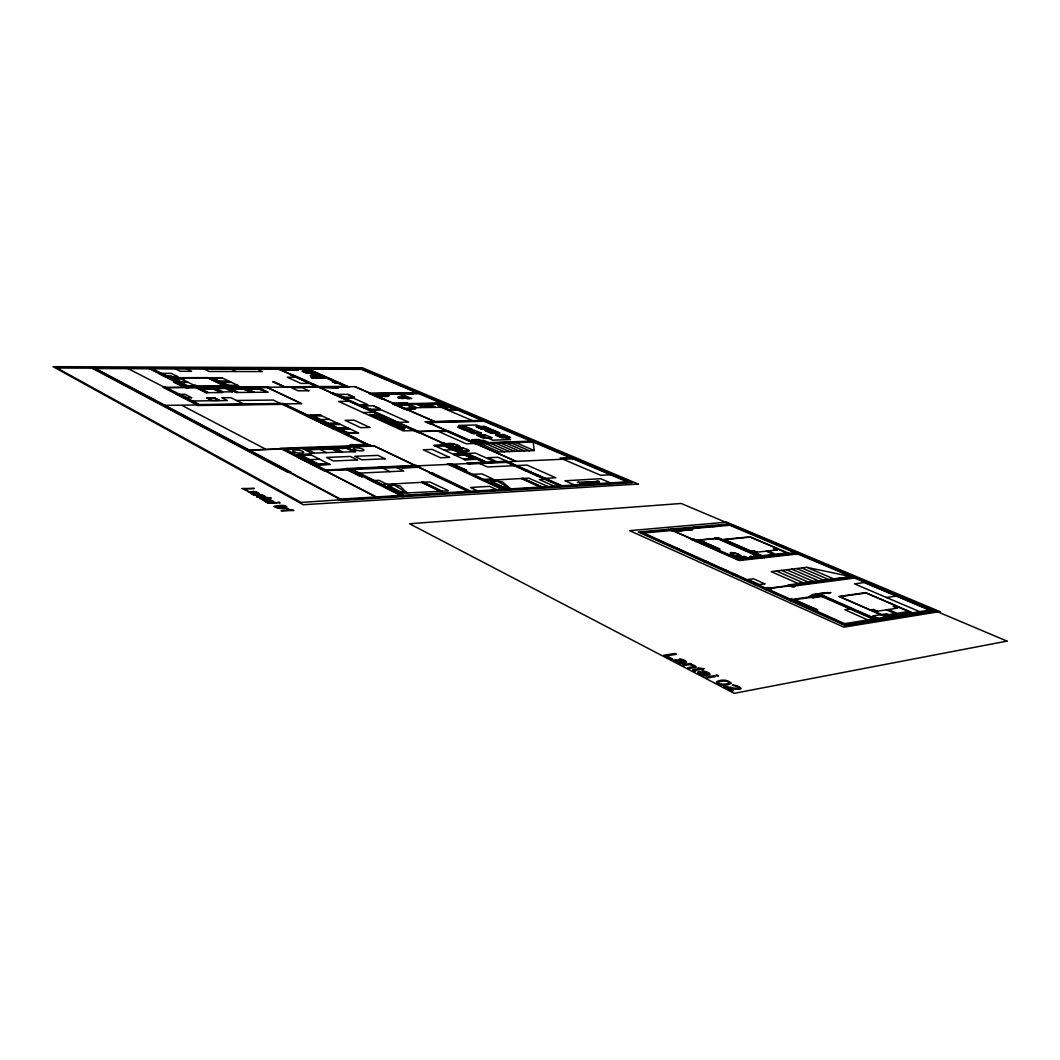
<?xml version="1.0" encoding="UTF-8"?>
<svg xmlns="http://www.w3.org/2000/svg" width="1060" height="1060" viewBox="0 0 1060 1060"><rect width="100%" height="100%" fill="white"/><g stroke="black" fill="none" stroke-linecap="round" stroke-linejoin="round"><path stroke-width="1.5" d="M423.086 405.49L422.41 405.344M718.229 682.388L719.965 681.593A29.733 9.964 13.6 0 1 721.86 681.236L725.742 681.063A2.994 0.994 13.3 0 1 729.147 682.905L727.425 683.7A29.812 9.845 13 0 1 725.53 684.071L721.807 684.256M429.167 406.258L430.042 406.033M429.035 405.529L429.724 405.331M423.019 406.272L423.881 406.391M263.98 500.227L267.372 500.651M249.656 492.092L253.009 492.542A13.754 3.763 7.6 0 0 254.983 493.35L254.493 493.364M273.546 501.579L273.016 501.791A7.433 2.067 7.6 0 1 271.996 501.897L268.193 502.135A15.675 4.412 7.7 0 0 267.319 502.201A3.763 1.06 7.6 0 0 266.391 502.413L265.424 501.87A3.71 1.034 7.6 0 1 266.298 501.711L262.35 499.869L267.319 500.028A8.281 2.305 7.5 0 1 267.955 500.307L268.405 500.505A17.649 4.889 7.8 0 0 270.512 501.406L270.737 501.393M259.09 493.483L258.574 493.655A7.354 2.014 7.5 0 1 257.553 493.761L253.777 493.986A15.502 4.306 7.5 0 0 252.903 494.053A3.723 1.034 7.5 0 0 251.988 494.251L251.035 493.721A3.67 1.02 7.5 0 1 251.909 493.562L248.04 491.76L252.969 491.946A8.188 2.252 7.4 0 1 253.592 492.198L254.042 492.397A17.45 4.77 7.6 0 0 256.109 493.284L256.321 493.271M181.022 378.804L182.479 377.824L207.575 377.797L224.614 386.092L199.333 386.224L193.927 385.244L181.022 378.804L184.427 378.791L182.479 377.824M259.713 498.319L259.925 498.226A8.559 2.385 7.6 0 1 261.489 498.094L266.762 497.365L271.281 498.081L261.688 498.65M262.999 496.358L256.52 496.822L263.079 497.021A7.579 2.094 7.5 0 0 264.046 496.928M275.892 506.574L277.998 506.19A24.168 6.877 7.8 0 1 279.999 506.057L283.722 506.124A2.451 0.689 7.8 0 1 285.75 507.329L283.643 507.714A24.486 6.81 7.6 0 1 281.642 507.846L278.065 507.806A2.544 0.716 7.7 0 1 275.759 506.548M427.511 405.344L428.863 405.37M431.287 406.272L430.466 406.338L431.804 406.218M425.285 406.351L423.589 406.126L424.437 405.98M454.395 454.992L466.267 454.7L475.86 459.046L464.492 459.576M694.923 670.41L700.289 669.443L702.873 670.039L701.362 669.258L704.171 668.78L698.779 667.919L697.705 668.105L698.805 668.674L694.141 669.483A10.428 3.458 13 0 0 692.67 669.814C692.697 671.749 697.467 671.576 694.976 670.728M429.777 405.635L428.916 405.37M422.569 406.073L422.741 406.205M355.524 451.706L345.944 447.413L333.171 447.863L341.943 452.209M383.071 484.433L429.658 481.916L448.168 490.528M341.93 452.236L331.74 447.572L341.134 452.209M348.634 428.346L336.325 428.399L327.831 424.344L339.598 423.987M349.296 428.664L337.504 428.969L346.13 433.089L358.545 432.97L345.785 433.368M448.115 490.886L399.898 493.298M486.659 480.418L528.715 478.126L547.569 486.315M252.942 392.346L244.29 388.092C249.471 382.395 284.517 400.283 258.759 387.695M230.881 382.09L238.712 385.787L226.124 385.893L217.936 381.918L230.444 381.878M478.815 441.344L480.048 441.543M408.1 409.756L407.769 409.743M222.044 377.89L210.41 377.917L217.591 381.401M424.901 405.98L423.722 405.728L425.378 406.073M387.708 485.453L394.36 485.069M683.435 662.023A21.134 6.85 12.7 0 1 680.401 660.725L679.804 660.486A9.911 3.26 12.6 0 0 678.771 660.049L673.511 659.943L679.42 662.778A4.452 1.471 12.7 0 0 678.705 663.096L680.255 663.891A4.518 1.484 12.7 0 1 680.984 663.494A18.841 6.228 12.9 0 1 681.805 663.335L685.449 662.699M389.007 485.679L394.797 485.348M405.675 398.017L404.456 398.216A4.213 0.875 9 0 1 398.282 397.831L397.897 397.672A4.213 0.875 9 0 1 401.978 397.142L404.019 397.301M935.887 611.063L845.429 625.678L638.186 532.001L729.492 523.865M841.918 624.088L932.416 609.606M707.219 674.253L707.139 674.266A21.491 7.022 13.1 0 1 703.919 672.954L703.204 672.649A10.083 3.352 12.9 0 0 702.263 672.265C695.161 669.496 697.387 674.955 703.032 675.074A4.531 1.51 13 0 0 702.316 675.405L703.919 676.24A4.598 1.524 13.1 0 1 704.635 675.829A19.173 6.4 13.2 0 1 705.456 675.644L709.1 674.981A9.037 2.981 13 0 0 709.948 674.783C711.154 672.318 700.355 669.92 703.072 671.881M875.918 610.944L874.049 611.236L883.722 615.462L895.197 613.634L886.451 609.844M897.012 607.672L898.814 607.393L908.46 611.527L897.197 613.316L888.452 609.54M877.521 611.236L897.263 608.162L896.124 605.949L865.887 592.99L840.037 596.661L870.34 609.911L877.521 611.236L873.4 609.434L870.34 609.911M896.124 605.949L893.156 606.399L897.263 608.162M311.441 372.312L309.811 372.272L311.958 372.338M850.067 608.957L844.846 609.752L867.835 619.941M683.528 662.01L683.647 661.983A2.544 0.835 12.6 0 0 684.68 661.572A3.736 1.219 12.6 0 0 679.473 659.572M886.491 597.509L896.23 596.078M813.736 608.705L814.597 608.572M790.68 600.927L795.901 600.159L817.843 610.043L790.8 599.006M824.547 596.17L812.543 597.827L809.164 596.449L813.656 597.707M798.22 601.709L799.081 601.59M787.394 599.443L790.733 598.98L794.033 600.463M809.946 596.303L821.248 594.726L879.137 620.232M823.501 593.057L812.887 594.514L815.246 595.561M823.713 593.017L830.934 592.62L811.152 595.216L815.869 597.389M815.524 594.236L827.661 592.606M410.273 408.325L405.384 408.908L414.977 408.471M319.828 376.38L318.265 376.578A4.995 1.007 8.3 0 1 310.792 376.075L310.315 375.863A5.008 1.02 8.4 0 1 315.522 375.359L317.987 375.558M762.683 588.274L768.447 587.518L771.64 588.962L765.876 589.718M853.817 576.388L788.044 584.974L792.787 587.068L795.053 586.617L793.768 586.061M791.25 586.392L857.01 577.74M754.667 583.716L755.753 583.57M754.932 584.775L757.648 584.431M411.028 408.299L405.688 408.961L406.695 409.359M735.905 575.236L736.991 575.116M806.74 567.338L771.203 571.631L798.154 583.504L851.418 576.719L806.74 567.338L833.889 578.945M308.95 372.06L309.719 372.126M732.42 574.6L735.137 574.268M725.013 570.32L726.1 570.2M725.226 571.34L727.928 571.022M491.151 481.399L497.06 481.068M492.383 481.624L497.537 481.333M461.988 451.03C479.902 452.805 459.152 445.279 455.654 448.168M800.141 553.717L739.098 560.541L690.457 539.01L693.187 538.877L741.708 560.236M703.482 561.522L706.198 561.217M754.746 556.765L753.62 556.275L755.767 556.646L754.574 556.778M749.685 556.818L750.878 556.685M751.752 556.553L750.573 556.407L751.752 556.553A5.618 1.444 12.4 0 0 752.852 557.096L751.5 557.189M753.647 556.381L754.853 556.248M750.612 557.216L751.805 557.083L749.658 556.712L750.771 557.202M706.901 562.144L707.987 562.025M740.662 558.487L746.637 557.825M753.819 556.937L755.131 556.792M736.104 559.216L797.146 552.459M738.25 557.414L744.213 556.765M454.038 443.915L447.36 444.193L452.925 446.697L459.788 446.499M750.639 550.935L753.673 550.617L757.224 552.141L776.847 550.021L776.264 548.206L750.188 537.115L724.55 539.633L750.639 550.935L757.224 552.141M776.264 548.206L773.31 548.524L776.847 550.021M695.28 556.898L696.354 556.778M695.413 557.878L698.129 557.587M755.753 551.876L753.899 552.075L762.206 555.665L773.615 554.42L766.102 551.187M776.728 549.623L778.53 549.424L786.825 552.949L775.615 554.194L768.089 550.975M342.499 452.024L335.874 448.367M716.401 548.086L717.236 548.007M674.452 548.391L677.154 548.126M677.804 549.014L678.877 548.894M703.045 542.203L703.866 542.124M695.638 539.924L697.785 539.779L720.031 549.239L701.137 540.918L695.863 541.435M721.144 538.97L717.222 539.355L714.281 538.175L718.296 537.738L764.366 557.706M691.756 539.62L694.379 539.368M640.929 533.246L732.248 525.031M678.029 530.861L690.02 529.775M695.387 527.774L713.473 526.158M428.346 405.251L427.1 405.37M271.029 501.38L271.877 501.181A3.114 0.875 7.6 0 0 268.273 499.777M256.613 493.258L257.461 493.072A3.087 0.848 7.5 0 0 253.923 491.681L253.274 491.257L259.183 493.271M310.593 455.084L300.656 455.455M422.503 405.45L421.535 405.41L422.476 405.344M428.518 405.768L428.081 405.914M288.029 509.105L286.651 509.197A10.706 3.008 7.9 0 0 290.268 510.151L281.085 510.734L293.805 510.522L293.196 510.178A8.665 2.438 7.9 0 1 288.135 509.091M206.581 392.703L198.167 388.358L213.047 388.265L222.573 392.544L213.312 387.947M404.787 491.615L400.017 491.588L388.954 486.063M405.251 491.893L399.845 491.919L387.695 485.838M268.895 501.499L269.425 501.473A13.899 3.856 7.7 0 1 267.411 500.651M508.045 487.242L503.685 487.229L492.317 481.982M508.522 487.52L503.553 487.52L491.138 481.783M386.661 486.765L391.365 486.513L379.003 480.312L374.312 480.551M545.463 478.338L555.837 477.768L527.058 465.088L516.724 465.578M610.507 474.761L600.742 475.304L560.17 458.013L569.896 457.575M544.694 479.305L539.434 479.597L554.287 486.235M310.037 372.232L311.971 372.192M377.943 483.585L379.798 483.479M535.618 475.145L537.195 475.052M377.479 483.691L368.469 479.133M377.93 484.089L381.004 483.93M536.294 475.569L538.904 475.436M483.665 479.411L492.86 478.921L481.929 473.886L472.747 474.35M369.225 479.186L371.066 479.093M526.621 471.13L528.185 471.051M505.938 489.177L503.897 488.806M432.732 473.118L429.87 473.263L467.897 491.429L338.312 499.22L340.631 500.452L632.118 482.737L362.083 368.655L91.226 367.714L287.923 472.402L291.156 472.243L95.718 368.535M367.409 478.775L370.47 478.617M525.429 470.733L528.039 470.6M752.64 556.685L753.422 556.858M753.355 557.03L752.613 556.871M359.539 473.118L403.82 470.998L396.44 467.407M514.14 465.711L487.414 466.996L479.902 463.578M464.161 469.58L464.889 469.54M359.221 475.9L360.201 475.86M309.865 372.365L311.044 372.126M455.455 465.539L456.197 465.512M349.018 470.746L349.999 470.693M430.81 406.338L430.36 406.232M482.247 461.392L484.513 461.352M482.87 461.802L485.533 461.683M346.978 469.302L345.587 468.6L416.421 465.34L419.892 466.996L401.714 467.765L418.051 467.314L416.726 466.678M506.945 461.233L486.58 462.16L443.716 442.828L441.079 442.908L483.93 462.279L467.394 463.034L469.633 464.055M450.977 463.935L466.705 470.388L454.409 464.677L452.275 464.85L504.759 489.216L559.548 485.917L506.587 462.359L468.6 464.028L466.625 463.22L467.712 463.167M574.175 458.728L324.227 470.057L283.192 448.923M419.005 466.572L323.83 470.746L280.211 448.248L367.608 445.253L282.238 404.35L197.928 405.49L163.147 387.377L267.279 386.86L269.147 387.642L185.553 387.562M329.686 464.187L316.702 464.744L297.595 454.912L310.5 454.435M316.251 465.101L330.309 464.505M473.21 458.583L464.081 459.02L464.863 459.523M477.278 459.272L464.929 459.775L454.925 455.164M306.804 461.789L309.149 461.617M465.95 455.283L455.296 455.151M307.188 462.173L310.302 462.041M472.522 457.125L475.171 457.006M317.351 464.028L328.573 463.816M473.661 457.509L475.635 457.35M309.984 459.669L319.683 459.285M453.521 453.998L462.107 453.653M467.235 453.428L475.436 453.097L494.808 461.789M394.479 404.615L443.093 403.913L531.02 441.132L475.98 443.067L447.611 430.546L445.067 430.625L475.556 444.087L533.18 442.033L534.319 450.566L499.273 451.971L480.922 443.901M453.759 454.608L464.969 454.157L445.319 445.266L434.163 445.664M454.395 454.899L466.506 454.409M444.18 450.089L452.58 449.771M462.319 450.5L468.613 450.593M297.462 457.151L300.563 457.019M298.456 457.496L301.08 457.469M453.124 446.366L459.391 446.459M452.766 446.869C470.653 448.645 449.957 441.199 446.525 444.06M312.66 453.15L340.035 452.13M341.678 452.063L354.835 451.732M312.462 453.375L304.273 448.897L331.581 447.943L340.273 452.249M295.939 454.647L309.904 454.13M458.052 448.579L462.981 448.062M479.544 441.702L481.717 442.311M248.292 450.063L373.796 445.703L470.441 491.827M473.33 440.099L477.49 441.927L482.883 441.781M248.424 450.129L282.57 448.95L376.764 497.484L341.89 499.777L164.406 405.503M305.505 449.519L332.827 448.552M334.311 448.42L347.084 447.969M448.91 444.458L453.826 443.968M474.217 443.491L466.214 443.782L438.76 431.579L446.724 431.354M533.379 441.49L475.688 443.531L515.981 461.312M336.51 448.671L346.169 448.327M307.943 449.811L331.806 448.963M433.54 445.385L445.611 444.948M436.402 446.18L444.948 445.876M502.241 437.7L510.549 437.435L503.805 434.56L495.51 434.812M473.383 439.966L478.365 439.847L482.817 441.742M470.892 440.814L473.82 440.721M480.829 440.483L483.771 440.377L488.872 442.603M366.601 444.776L369.436 444.67L372.51 446.141L285.312 449.188L324.797 469.5M477.861 435.276L485.321 435.05M503.089 434.693L495.762 434.931L501.618 437.528M491.787 437.846L483.32 438.111L476.616 435.196L485.069 434.931M501.976 437.594L509.317 437.356M473.582 433.421L481.041 433.195M481.293 433.301L472.826 433.553L466.228 430.678L474.668 430.44M491.469 433.076L498.783 432.864M491.708 433.195L500.002 432.944L493.364 430.108L485.083 430.347M354.067 438.76L356.889 438.668L283.192 403.449L199.532 404.549L167.732 388.212M339.134 452.156L337.941 451.984M346.633 432.546L357.604 432.772M464.797 429.764L472.243 429.552M482.631 429.326L489.932 429.128M472.482 429.658L464.042 429.896L457.509 427.061L465.95 426.835M482.87 429.433L491.151 429.194L484.592 426.398L476.324 426.624M467.473 430.757L474.92 430.546M492.648 430.241L485.334 430.453L491.098 433.023M340.101 429.419L349.667 429.075L348.952 428.677M458.755 427.14L466.188 426.942M413.784 430.572L403.237 430.863L338.63 401.422L348.992 401.29M336.828 427.869L347.773 428.108M332.032 428.214L334.841 428.134M332.813 428.584L335.623 428.505M335.967 428.677L348.965 428.439L358.002 432.758M327.394 423.258L337.371 423.192M338.485 423.55L326.825 423.828L309.414 415.507L321.008 415.295M323.764 424.106L325.87 423.987M326.44 424.119L339.253 423.854L348.21 428.108M398.322 422.344L408.683 422.105L381.733 410.048L371.437 410.22M482.048 420.396L424.967 421.734L430.519 424.199L433.063 424.132L429.485 422.556L484.062 421.257M324.281 424.344L326.639 424.358M330.402 424.795L339.942 424.477L339.24 424.079M320.676 419.588L329.382 419.402M315.191 419.999L317.576 419.879M315.708 420.237L324.32 424.093M316.383 420.29L318.066 420.25M307.241 416.196L315.748 419.985M312.183 415.997L321.048 415.825M307.93 416.235L309.599 416.209M479.2 441.384L479.743 441.49M363.063 412.552L373.491 412.367M307.917 415.268L320.464 415.03M306.34 415.891L309.123 415.838M448.287 407.173L443.663 407.252L439.397 405.437M444.18 407.477L448.791 407.398M403.582 408.431L414.699 408.246M369.357 409.279L380.275 409.094M449.612 409.995L455.19 409.902M396.334 405.238L407.438 405.079M361.844 405.887L373.438 405.808M418.395 405.092L430.506 404.907M422.304 406.775L434.428 406.589M359.313 404.748L367.86 404.628L353.126 398.03L344.619 398.123M212.159 400.415L219.102 400.428M192.576 400.985L227.476 400.574L221.805 397.752L230.828 397.659L243.588 403.966M236.512 400.468L273.268 400.057L280.436 403.489M383.707 398.772L381.229 398.798L368.708 393.3L417.017 392.876L361.433 369.357L308.672 369.198L349.482 387.178L285.034 387.033M407.358 398.507L408.444 398.494M383.508 399.05L372.988 394.068M383.627 399.103L381.574 398.785M481.412 442.404L479.756 441.728L481.545 442.232M378.367 394.744L382.965 394.704M412.34 394.293L410.406 393.724M380.858 394.85L381.043 394.837M183.645 397.778L185.898 397.699M377.281 395.897L380.036 395.87M386.238 395.804L389.232 395.777L385.045 393.962M183.91 398.083L186.878 398.057M207.217 398.176L214.955 398.096M382.117 396.255L386.132 396.215M344.474 397.46L354.027 397.354L347.773 394.439M404.841 396.705L402.363 396.771L403.396 397.036M343.453 397.593L354.305 397.487M744.305 556.752L746.637 557.626M740.49 558.487L739.906 558.342M221.712 392.544L206.037 392.69L196.63 388.04M267.358 392.187L236.194 392.505L226.575 387.907M176.013 394.002L178.968 393.975M176.861 394.293L179.339 394.333M331.184 393.233L333.741 393.22M336.245 394.346L347.335 394.373M370.51 394.095L418.846 393.658L441.199 403.105L392.611 403.794L403.847 408.723L415.772 408.537L406.51 404.509M407.981 393.936L409.836 393.883M410.604 393.896L412.777 393.896M381.163 395.062L380.036 394.333M408.55 394.188L409.663 394.174L408.935 393.936M409.491 393.737L412.022 394.161A4.24 0.875 9.1 0 1 411.187 393.856M412.234 394.148L413.347 394.134L412.459 393.896M201.718 389.205L212.981 389.139M247.788 388.927L258.587 388.861M231.623 389.046L242.594 388.98M206.488 392.518L207.945 392.399L201.108 388.901M221.407 392.399L212.358 388.834M236.526 392.319L237.93 392.2L231 388.742M251.048 392.2L241.958 388.675M252.757 392.16L254.135 392.041L247.152 388.623M267.054 392.054L257.951 388.556M227.185 385.231L237.864 385.615M238.222 385.615L226.535 385.668L219.248 382.13M182.744 386.489L183.672 386.489M282.185 386.012L283.033 385.999M165.307 387.695L318.185 386.966L485.825 462.69M199.28 388.914L214.16 388.821M229.238 388.755L243.707 388.662M245.416 388.636L259.673 388.543M333.185 381.534L332.827 381.799M332.535 381.587L334.377 381.666M188.097 382.329L180.876 382.355L188.335 386.105L196.339 386.065L195.119 385.456M175.112 382.633L176.04 382.633M221.659 382.554L231.12 382.435L230.537 382.09M274.262 382.329L275.096 382.329M335.066 382.103L333.926 382.103L334.761 382.594A4.293 0.875 8.5 0 1 335.689 382.554L336.563 383.031M334.602 382.408L335.728 382.395M335.98 382.766L334.311 382.395A4.266 0.875 8.5 0 0 335.384 382.421L336.987 382.978L335.384 382.845M309.361 383.375L300.841 383.402L287.233 377.214L295.727 377.214M193.927 385.244L199.333 386.224M212.795 378.327L222.242 378.234L221.659 377.903M175.351 380.381L179.723 380.368L170.952 375.969L166.592 375.969M218.241 380.977L228.881 381.375M186.785 381.679L179.564 381.693L172.21 377.996L181.353 378.579M290.745 374.962L293.276 374.962M319.179 374.909L316.118 374.962L317.072 375.16M317.404 375.001L318.729 375.001M166.672 377.016L168.381 377.016M321.763 376.936L323.101 376.936M166.208 377.068L159.835 373.849M323.989 377.042L321.312 377.042L316.503 374.909M166.447 377.333L169.309 377.333M309.97 371.185L301.994 371.172L306.605 373.226L314.595 373.226M303.703 371.424L308.99 371.49M312.064 372.988L306.804 372.921M159.013 373.584L161.862 373.584M316.065 373.584L309.493 370.775M160.511 373.902L162.207 373.902M317.178 374.087L309.334 373.226M92.737 368.522L149.341 368.694M278.555 369.45L281.072 369.463M308.685 370.337L302.776 370.311L304.724 371.172M436.243 446.18L435.276 446.022M311.176 372.073L311.852 372.192M353.656 451.613L345.533 448.022M411.426 393.737L412.552 394.148L411.664 393.909M407.742 393.764L408.868 394.174M309.348 372.1L308.964 372.219M703.866 674.677L699.03 672.676L702.992 673.272A16.92 5.552 13.1 0 0 705.96 674.478M423.152 405.41L423.854 405.529M735.786 688.39C748.466 688.655 723.145 683.422 736.051 685.489C748.85 690.577 733.494 689.729 729.346 687.768A8.467 2.849 13.4 0 0 727.12 687.397L733.387 690.656L732.049 690.908L723.649 686.522L731.042 687.437M421.032 405.463L421.867 405.609M424.914 406.166L425.749 406.311M427.153 406.894L427.842 406.96M479.292 441.596L480.723 442.298M428.545 406.046L429.644 406.007M430.294 405.622L431.42 405.98M251.406 392.346L242.568 388.119L228.112 388.212L236.777 392.438M469.01 450.632L462.133 450.844L456.502 448.314L463.18 448.022M739.429 557.07L736.303 556.076A6.625 1.722 12.2 0 1 730.499 552.578L731.241 552.499A6.625 1.722 12.2 0 1 740.529 555.625L742.238 556.752M422.118 406.046L421.416 405.702M252.081 392.266L242.766 387.788M379.944 394.505L380.792 394.837M533.18 442.033L627.242 481.85L562.171 485.758L498.014 457.271L487.785 457.708L496.703 461.696M727.054 524.091L933.489 611.461M929.342 610.096L864.271 582.549L854.492 583.861L919.643 611.646M445.041 405.384L455.283 409.73M454.422 409.571L444.484 405.357L438.919 405.45L448.844 409.663M443.292 405.384L447.731 407.186M442.616 405.384L447.042 407.199M446.406 407.212L442.139 405.397L446.247 407.212M441.304 405.41L445.743 407.225M440.668 405.423L445.107 407.225M789.011 553.36L750.109 536.824L723.476 539.434L762.392 556.301M440.033 405.423L444.458 407.239M439.555 405.437L443.822 407.252M411.558 393.618L412.791 394.148M472.442 420.621L441.172 407.292L416.898 407.689L409.319 404.403M407.875 393.658L409.345 394.174M483.625 426.425L490.184 429.22M492.397 430.135L499.035 432.97M502.837 434.587L509.568 437.462M711.817 525.442L714.586 526.621M711.989 526.29L713.088 526.754M610.388 482.856L600.715 478.723L564.94 480.776L574.586 485.016M400.759 393.817L411.731 398.52L407.027 398.6L402.641 396.771M476.536 426.796L482.26 429.26M515.915 442.656L534.319 450.566M476.245 426.809L481.969 429.274M485.003 430.532L490.807 433.023M495.431 435.011L501.327 437.542M398.348 393.843L409.319 398.56M404.986 396.877L408.511 398.401M511 442.828L529.417 450.765M801.784 567.948L828.88 579.595M403.356 396.904L406.881 398.414M596.886 481.081L599.218 482.075L580.747 483.175L578.429 482.167M506.044 443L524.462 450.964M796.775 568.544L823.845 580.231M475.277 430.612L481.373 433.103M485.692 435.117L491.867 437.647M466.546 427.008L472.575 429.472M696.91 527.642L698.01 528.118M679.46 661.029L675.538 660.473L680.268 662.381A5.273 1.736 12.6 0 0 681.832 662.261L682.375 662.195A16.642 5.406 12.7 0 1 679.487 661.029M501.075 443.186L519.493 451.162M791.74 569.154L818.771 580.88M693.73 527.058L696.486 528.251M715.752 537.976L761.822 557.997M383.786 394.029L374.657 394.121M715.394 538.016L718.243 539.249M467.221 430.651L473.833 433.527M477.609 435.17L484.314 438.085M458.516 427.034L465.035 429.87M496.08 443.358L514.471 451.361M786.653 569.776L813.669 581.529M382.448 394.161L387.695 396.44L381.64 396.506L376.393 394.214M406.126 404.509L415.374 408.537M891.937 616.085L886.611 613.767L872.724 615.953L878.051 618.311M383.018 394.731L386.211 396.122M753.991 556.341L756.257 557.189M406.457 405.092L397.341 405.225M754.389 557.189L752.043 556.699L753.408 557.295M689.331 529.47L690.219 529.867M491.045 443.544L509.436 451.573M750.029 556.778L752.295 557.626M781.525 570.386L808.528 582.178M378.42 394.77L381.613 396.175M487.189 442.669L477.689 443M485.361 442.457L478.497 439.463L471.501 439.701L478.338 442.709M827.423 592.514L828.469 592.964M747.75 557.918L744.517 556.513L737.137 557.322L740.37 558.739M744.133 556.434L743.285 556.646M394.943 403.767L393.817 403.264L407.808 403.303L392.213 403.462L392.955 403.794M485.997 443.716L504.375 451.772M776.384 571.009L803.361 582.841M354.954 386.767L434.772 421.8L426.716 421.986L446.313 430.638L417.415 431.46L318.875 386.966M395.022 404.668L404.257 408.723M677.34 530.557L678.228 530.954M703.681 542.137L717.05 548.02M696.42 539.845L699.255 541.103M671.033 529.072L675.724 531.179L692.67 529.642L672.557 531.113L668.423 529.311M347.64 386.701L307.148 368.84L361.99 369.026L419.018 393.141L371.093 393.565L355.365 386.661L318.636 386.86L278.515 368.748L306.658 368.84L347.137 386.714M475.887 443.451L427.75 422.211L484.592 420.86L629.706 482.207L562.29 486.288L507.17 461.789M515.809 461.325L446.724 430.824L417.825 431.645L486.54 462.663M818.651 595.084L876.54 620.657M815.392 594.17L816.452 594.633M333.701 381.719L334.92 382.103M333.065 381.481L333.873 381.839L332.297 381.481M334.986 382.673L335.795 383.031M308.645 371.424L312.157 372.988M790.256 584.683L793.45 586.1M303.597 371.517L306.658 372.882M506.481 461.829L561.588 486.328L403.303 495.881L350.038 469.037M348.157 394.439L354.477 397.275M373.862 405.927L380.447 408.882M373.478 405.94L380.063 408.882M449.387 444.445L453.6 446.339M458.543 448.565L462.809 450.487M337.531 394.333L344.738 397.579M363.143 405.874L370.642 409.253M448.234 444.167L453.799 446.671M457.377 448.274L463.008 450.818M523.203 478.391L542.269 486.99M320.676 387.35L338.524 387.814L318.238 387.364M522.567 478.418L541.633 487.03M640.889 531.762L848.119 625.241M474.906 457.019L485.268 461.696M521.917 478.458L540.997 487.07M676.068 548.232L697.043 557.692M705.112 561.336L726.855 571.154M734.05 574.401L756.562 584.563M521.282 478.497L540.348 487.11M317.96 386.874L277.852 368.748L150.427 368.337L188.587 387.562M472.786 457.112L483.135 461.789M443.729 445.319L463.366 454.223M464.797 454.767L474.39 459.113M465.141 455.323L472.402 458.609M444.06 445.916L461.206 453.68M434.454 445.65L454.051 454.594M257.01 369.079L262.456 371.583L209.085 371.477L203.745 368.92M285.67 386.728L287.392 387.536M285.246 387.033L272.632 381.574L283.841 386.781L316.436 386.569L289.95 374.604L292.507 374.657L318.981 386.555L345.229 386.423L326.719 378.248L312.7 378.261L311.004 377.506L325.022 377.492L306.221 369.185L280.29 369.105L282.159 369.993L298.536 370.033L277.773 369.092L152.163 368.708L188.985 387.244M452.885 464.823L450.659 463.79L447.28 463.935L501.976 489.375L470.786 491.257L431.831 472.68L429.697 472.866L430.44 473.237M274.911 382.329L282.848 385.999M449.692 464.412L504.481 489.773M496.742 489.693L489.614 486.368L470.441 487.481L477.557 490.846M230.709 368.999L236.102 371.53M266.139 386.834L301.795 403.675L164.167 405.384L94.062 368.151L149.857 368.337L188.004 387.562M266.59 387.258L301.199 403.555M320.716 415.295L338.18 423.563M313.111 415.984L328.322 423.231M331.25 424.782L337.69 427.842M340.949 429.406L347.481 432.52M311.084 415.48L328.507 423.788M329.368 424.305L337.875 428.359M339.054 428.929L347.68 433.05M373.743 445.783L415.865 465.883M416.156 466.029L470.256 491.84M308.844 415.851L335.344 428.518M356.663 438.681L357.472 439.065L354.398 438.747M369.211 444.683L350.091 444.697L366.945 444.763M283.206 403.913L370.775 445.809M283.02 403.913L370.589 445.823M324.837 424.331L333.012 428.253M306.618 415.891L333.092 428.571M213.643 378.327L219.089 380.964M222.507 382.554L228.032 385.231M220.772 382.13L228.072 385.668M211.934 377.903L219.115 381.401M423.576 482.194L442.245 491.27M422.874 482.234L441.53 491.31M422.171 482.274L440.827 491.363M421.456 482.313L440.112 491.403M186.427 368.814L191.555 371.318L180.293 371.292L175.191 368.774M346.077 447.068L355.511 451.679M382.594 468.043L389.947 471.66M331.118 448.618L337.756 451.918M319.935 449.387L326.44 452.633M219.301 400.283L214.385 397.818L206.647 397.897L211.549 400.362M214.663 398.109L219.009 400.283M352.251 469.447L403.582 495.298M161.584 373.584L169.017 377.333M370.165 478.643L380.699 483.943M159.305 373.584L166.738 377.333M186.348 387.258L188.004 388.092M367.714 478.762L378.248 484.075M147.777 367.913L186.096 387.258M207.508 398.176L211.841 400.362M346.964 468.493L402.853 496.663M185.791 387.562L173.548 381.852L184.334 387.298M175.827 382.633L183.552 386.489M347.216 469.288L362.334 476.934L346.938 469.686M175.231 382.633L182.956 386.489M349.787 470.706L359.989 475.86M307.254 449.466L313.853 452.792M349.151 470.733L359.446 475.887M302.696 448.579L311.998 453.296M310.169 454.449L329.342 464.2M301.689 455.416L318.384 463.988M299.463 454.846L318.57 464.664M166.923 387.668L167.983 388.212L164.989 387.404M327.195 470.203L324.32 469.567L326.387 470.627M178.663 393.989L186.586 398.057M326.944 470.216L327.646 470.574M165.386 387.364L167.043 388.212M127.372 368.257L198.79 404.92M177.457 394.293L184.241 397.778M176.304 394.002L184.215 398.083M297.767 457.138L307.506 462.16M182.77 405.834L265.199 448.936M510.933 488.872L495.06 479.928A5.936 1.471 9.9 0 0 502.48 481.889L510.006 488.355M261.595 498.929L259.673 498.584M679.592 659.691C677.062 657.743 687.278 660.168 686.416 662.434A8.891 2.902 12.6 0 1 685.436 662.699M407.53 493.324L392.452 483.877A6.241 1.616 8.9 0 0 400.057 485.93L406.656 492.781M268.312 499.843L267.61 499.326L273.613 501.406M263.98 500.373L267.319 501.499A4.412 1.232 7.6 0 0 268.869 501.486M263.132 496.04L259.726 495.113A6.599 1.828 7.6 0 0 258.6 495.139L253.088 494.874L262.323 494.874L261.383 494.967A3.644 1.007 7.5 0 1 263.94 495.669M249.63 492.238L252.916 493.364A4.359 1.192 7.5 0 0 254.466 493.35M264.907 496.623A3.485 0.967 7.5 0 1 264.231 496.994M263.9 495.669A3.485 0.967 7.5 0 1 264.947 496.477M410.763 393.856A4.266 0.875 9 0 1 411.412 394.174M735.786 688.404A29.985 9.845 13.3 0 1 731.042 687.423M721.86 684.323A3.114 1.034 13.3 0 1 718.057 682.348M705.43 674.531A5.366 1.776 13 0 1 703.893 674.69M702.939 671.762A3.803 1.259 13 0 1 708.226 673.789A2.584 0.848 13 0 1 707.378 674.187M695.519 667.416A9.182 3.021 12.7 0 1 694.618 667.615L689.185 668.555L687.701 667.787L693.836 666.515L690.802 664.858A2.094 0.689 12.8 0 0 690.153 664.766L689.119 664.739A8.016 2.637 12.8 0 0 688.006 664.872L683.554 665.614L682.07 664.845L690.192 663.481L691.517 664.169L690.656 664.395A4.412 1.458 12.8 0 1 694.035 665.349A4.227 1.391 12.8 0 1 695.771 667.495M751.09 556.633A5.644 1.471 12.3 0 1 752.388 557.149M274.116 506.561C289.711 513.093 292.467 502.135 274.156 506.442M731.082 683.183C727.822 686.058 719.038 686.138 716.308 681.885C720.403 679.447 727.875 679.182 731.082 683.236M599.152 481.439L580.257 482.962L577.382 482.34L599.152 481.439M730.883 552.803L730.817 552.83A6.161 1.603 12.2 0 0 737.005 555.996L739.827 555.692A6.175 1.603 12.2 0 0 731.983 552.71L730.883 552.803M229.702 381.574L217.181 381.613L209.111 377.704L221.739 377.718L229.715 381.534M1007 641.101L734.183 693.333L409.518 523.746L681.209 503.474L1007 641.101M713.91 675.763L705.801 677.221L707.325 678.016L715.434 676.558L713.91 675.763M716.984 675.22L715.407 675.498L718.508 676.002L716.984 675.22M672.424 658.896L671.086 659.121L663.706 655.265L674.875 653.463L676.439 654.272L666.594 655.862L672.424 658.896M875.851 619.742L845.178 624.671L790.972 600.198L821.778 595.892L875.851 619.742M932.893 610.573L876.54 619.636L821.367 595.309L789.872 599.708L766.049 588.949L854.387 577.369L932.893 610.573M939.836 611.58L843.866 627.149L629.627 530.663L726.603 522.143L939.836 611.58M910.831 611.965L884.093 616.231L838.857 596.449L865.728 592.633L910.831 611.965M415.387 408.471L406.55 409.663L415.387 408.471M853.737 577.104L765.413 588.658L641.088 532.531L670.874 529.867L738.873 559.892L797.584 553.36L853.737 577.104M764.817 583.861L759.371 584.55L748.029 579.449L753.488 578.773L764.817 583.861M761.345 557.176L738.82 559.68L695.466 540.547L718.004 538.361L761.345 557.176M797.173 553.188L761.689 557.136L717.925 538.149L695.055 540.361L671.218 529.841L729.598 524.607L797.173 553.188M340.777 499.83L301.04 502.413L57.028 368.032L93.095 368.151L340.777 499.83M638.16 484.049L303.293 504.719L53 366.667L362.613 367.86L638.16 484.049M275.998 502.559L267.531 503.063L276.925 503.076L275.998 502.559M279.204 502.36L277.561 502.466L280.131 502.891L279.204 502.36M402.893 495.908L377.4 497.445L324.81 470.362L349.933 469.209L402.893 495.908M247.748 491.005L241.852 488.514L254.373 488.448L244.184 488.978L247.748 491.005M357.472 459.974L333.463 460.967L326.427 457.43L350.396 456.476L357.472 459.974M385.164 458.834L361.805 459.801L354.716 456.303L378.036 455.389L385.164 458.834M449.506 457.377L440.417 457.761L423.165 449.771L432.215 449.427L449.506 457.377M510.469 439.569L492.675 440.165L458.702 425.431L476.443 424.967L510.469 439.569M421.257 432.692L418.647 432.772L330.375 392.849L332.973 392.889L421.257 432.692M404.761 428.306L399.7 428.439L371.053 415.401L376.075 415.308L404.761 428.306M403.913 429.313L402.27 429.353L369.649 414.5L375.015 415.321L403.701 428.333L403.913 429.313M369.741 427.432L360.678 427.67L345.07 420.356L354.106 420.158L369.741 427.432M484.062 420.634L435.448 421.787L395.393 404.218L443.597 403.529L484.062 420.634M456.237 409.995L449.069 410.114L437.568 405.225L444.71 405.106L456.237 409.995M429.737 404.589L417.627 404.761L423.324 407.212L435.448 407.027L429.737 404.589M443.345 403.423L395.155 404.112L371.57 393.777L419.508 393.339L443.345 403.423M191.595 397.712L187.183 397.752L180.452 394.293L184.864 394.267L191.595 397.712M308.831 390.742L298.138 390.822L291.593 387.788L302.259 387.735L308.831 390.742M232.286 391.816L223.223 391.895L216.293 388.477L225.343 388.424L232.286 391.816M225.502 386.264L187.858 386.45L170.435 377.678L207.8 377.638L225.502 386.264M177.735 376.631L168.593 376.644L162.087 373.372L171.216 373.385L177.735 376.631M398.772 397.884L398.202 397.659A3.935 0.822 9 0 1 402.389 397.315L404.046 398.03A3.922 0.822 9 0 1 398.772 397.884M311.375 376.141L310.62 375.81A4.664 0.941 8.4 0 1 315.973 375.558L317.815 376.38A4.651 0.941 8.3 0 1 311.375 376.141M355.603 449.996A5.379 1.298 8.6 0 0 363.964 450.222A5.379 1.298 8.6 0 0 356.399 447.837A5.379 1.298 8.6 0 0 355.603 449.996M295.197 452.315A5.565 1.378 8 0 0 303.69 452.342A5.565 1.378 8 0 0 295.687 449.97A5.565 1.378 8 0 0 295.197 452.315"/></g></svg>
